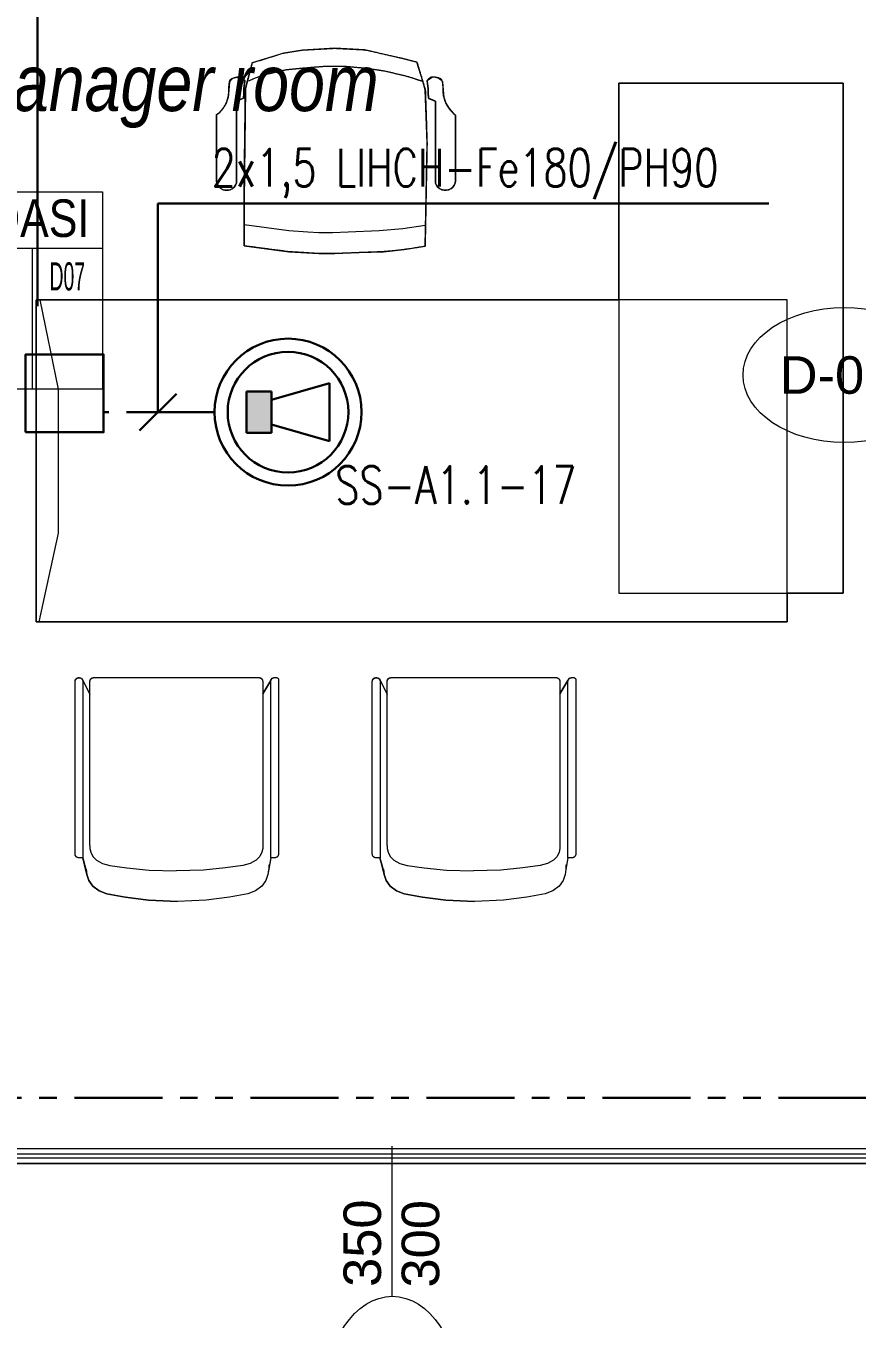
# Model space of a CAD drawing. Extents: x -1299 to 23780, y -3010 to 8106.
# Drawn here: x 3416.9 to 3638.3, y 2363.6 to 2708 of the extents above; entities that cross this region are included whole.
import ezdxf
from ezdxf.enums import TextEntityAlignment as Align

# ---------------------------------------------------------------- set-up
doc = ezdxf.new("R2010")
doc.units = 0
doc.header["$LTSCALE"] = 25
doc.header["$MEASUREMENT"] = 0
doc.linetypes.add('PHANTOM2', pattern=[1.25, 0.625, -0.125, 0.125, -0.125, 0.125, -0.125])
doc.layers.get('0').update_dxf_attribs({"color": 9, "lineweight": 9})
for name, color, linetype, lineweight in [('0 @ 1', 9, 'Continuous', 9), ('05', 9, 'Continuous', 9), ('06D', 9, 'Continuous', 9), ('10', 9, 'Continuous', 9), ('15', 9, 'Continuous', 9), ('21', 9, 'Continuous', 9), ('22', 8, 'Continuous', 9), ('35', 9, 'Continuous', 9), ('40', 9, 'Continuous', 9), ('40B', 9, 'Continuous', 9), ('E-3W ACİL ANONS İÇİN HOPARLÖR (GÖMME) (YANGINA DAYANIKLI)', 7, 'Continuous', 30), ('E-KABLO', 7, 'Continuous', 30), ('E-YANGIN', 7, 'Continuous', 30), ('E-YAZI', 7, 'Continuous', 30)]:
    doc.layers.add(name, color=color, linetype=linetype, lineweight=lineweight)
doc.styles.add('Arial', font='arial.ttf', dxfattribs={"height": 2.5})
doc.styles.add('ILGAZ', font='txttw.shx')
doc.styles.add('MuuM_TEXT-ITALIC', font='ARIALNI.TTF')
doc.styles.add('MuuM_TEXT-STANDART', font='ARIALN.TTF')
pattern_1 = [(225, (-604.72494, -2171.82614), (-0.0883883476, 0.0883883476), []), (135, (-604.72494, -2171.82614), (0.0883883476, 0.0883883476), [])]

# ---------------------------------------------------------------- blocks, each defined once
blk = doc.blocks.new('0_doorno')
blk.add_lwpolyline([(4.5, 0), (12.5, 0)])
blk.add_ellipse((-0.891, 0), major_axis=(-5.391, 0), ratio=0.666667)
at = {"style": 'Arial'}
blk.add_attdef('YUKSEKLIK', text='', height=2, dxfattribs=at).set_placement((5, 12.3), align=Align.TOP_LEFT)
blk.add_attdef('KAPINO', text='', height=2, dxfattribs=at).set_placement((0, 0), align=Align.MIDDLE)
blk.add_attdef('GENISLIK', text='', height=2, dxfattribs=at).set_placement((5, -3.789), align=Align.BOTTOM_LEFT)
blk = doc.blocks.new('Group-32-1')
for p, q in [((384804.5516, 69159.371), (384804.573, 69159.3356)), ((384804.5731, 69159.3699), (384804.573, 69159.3694)), ((384804.573, 69159.3694), (384804.573, 69159.3689)), ((384804.573, 69159.3689), (384804.573, 69158.9239)), ((384804.5732, 69159.3709), (384804.5731, 69159.3704)), ((384804.5731, 69159.3704), (384804.5731, 69159.3699)), ((384804.5733, 69159.3713), (384804.5732, 69159.3709)), ((384804.5735, 69159.3718), (384804.5733, 69159.3713)), ((384804.5736, 69159.3723), (384804.5735, 69159.3718)), ((384804.5738, 69159.3727), (384804.5736, 69159.3723)), ((384804.574, 69159.3732), (384804.5738, 69159.3727)), ((384804.5742, 69159.3736), (384804.574, 69159.3732)), ((384804.5745, 69159.374), (384804.5742, 69159.3736)), ((384804.5747, 69159.3745), (384804.5745, 69159.374)), ((384804.575, 69159.3749), (384804.5747, 69159.3745)), ((384804.5753, 69159.3752), (384804.575, 69159.3749)), ((384804.5756, 69159.3756), (384804.5753, 69159.3752)), ((384804.576, 69159.376), (384804.5756, 69159.3756)), ((384804.5763, 69159.3763), (384804.576, 69159.376)), ((384804.5767, 69159.3766), (384804.5763, 69159.3763)), ((384804.5771, 69159.3769), (384804.5767, 69159.3766)), ((384804.5775, 69159.3772), (384804.5771, 69159.3769)), ((384804.5779, 69159.3775), (384804.5775, 69159.3772)), ((384804.5783, 69159.3777), (384804.5779, 69159.3775)), ((384804.5788, 69159.3779), (384804.5783, 69159.3777)), ((384804.5792, 69159.3781), (384804.5788, 69159.3779)), ((384804.5797, 69159.3783), (384804.5792, 69159.3781)), ((384804.5801, 69159.3785), (384804.5797, 69159.3783)), ((384804.5806, 69159.3786), (384804.5801, 69159.3785)), ((384804.5811, 69159.3787), (384804.5806, 69159.3786)), ((384804.5816, 69159.3788), (384804.5811, 69159.3787)), ((384804.5821, 69159.3789), (384804.5816, 69159.3788)), ((384804.5825, 69159.3789), (384804.5821, 69159.3789)), ((384804.583, 69159.3789), (384804.5825, 69159.3789)), ((384805.023, 69159.3789), (384804.583, 69159.3789)), ((384805.0235, 69159.3789), (384805.023, 69159.3789)), ((384805.024, 69159.3789), (384805.0235, 69159.3789)), ((384805.0245, 69159.3788), (384805.024, 69159.3789)), ((384805.0249, 69159.3787), (384805.0245, 69159.3788)), ((384805.0254, 69159.3786), (384805.0249, 69159.3787)), ((384805.0259, 69159.3785), (384805.0254, 69159.3786)), ((384805.0264, 69159.3783), (384805.0259, 69159.3785)), ((384805.0268, 69159.3781), (384805.0264, 69159.3783)), ((384805.0273, 69159.3779), (384805.0268, 69159.3781)), ((384805.0277, 69159.3777), (384805.0273, 69159.3779)), ((384805.0281, 69159.3775), (384805.0277, 69159.3777)), ((384805.0285, 69159.3772), (384805.0281, 69159.3775)), ((384805.029, 69159.3769), (384805.0285, 69159.3772)), ((384805.0293, 69159.3766), (384805.029, 69159.3769)), ((384805.0297, 69159.3763), (384805.0293, 69159.3766)), ((384805.0301, 69159.376), (384805.0297, 69159.3763)), ((384805.0304, 69159.3756), (384805.0301, 69159.376)), ((384805.0307, 69159.3752), (384805.0304, 69159.3756)), ((384805.031, 69159.3749), (384805.0307, 69159.3752)), ((384805.0313, 69159.3745), (384805.031, 69159.3749)), ((384805.0316, 69159.374), (384805.0313, 69159.3745)), ((384805.0318, 69159.3736), (384805.0316, 69159.374)), ((384805.032, 69159.3732), (384805.0318, 69159.3736)), ((384805.0322, 69159.3727), (384805.032, 69159.3732)), ((384805.0324, 69159.3723), (384805.0322, 69159.3727)), ((384805.0326, 69159.3718), (384805.0324, 69159.3723)), ((384805.0327, 69159.3713), (384805.0326, 69159.3718)), ((384805.0328, 69159.3709), (384805.0327, 69159.3713)), ((384805.0329, 69159.3704), (384805.0328, 69159.3709)), ((384805.0329, 69159.3699), (384805.0329, 69159.3704)), ((384805.033, 69159.3694), (384805.0329, 69159.3699)), ((384805.0521, 69159.3725), (384805.033, 69159.3345)), ((384805.033, 69159.3689), (384805.033, 69159.3694)), ((384805.033, 69158.9322), (384805.033, 69159.3689)), ((384805.033, 69158.9322), (384805.033, 69158.9322)), ((384804.5516, 69158.8992), (384804.558, 69158.8616)), ((384805.0524, 69158.8992), (384805.0423, 69158.8616))]:
    blk.add_line(p, q)
at = {"flags": 128}
for points in [[(384804.5309, 69158.9092), (384804.5309, 69158.9087), (384804.531, 69158.9082), (384804.531, 69158.9077), (384804.5311, 69158.9072), (384804.5312, 69158.9068), (384804.5314, 69158.9063), (384804.5315, 69158.9058), (384804.5317, 69158.9054), (384804.5319, 69158.9049), (384804.5321, 69158.9045), (384804.5324, 69158.904), (384804.5326, 69158.9036), (384804.5329, 69158.9032), (384804.5332, 69158.9028), (384804.5335, 69158.9025), (384804.5339, 69158.9021), (384804.5342, 69158.9018), (384804.5346, 69158.9015), (384804.535, 69158.9012), (384804.5354, 69158.9009), (384804.5358, 69158.9006), (384804.5362, 69158.9004), (384804.5367, 69158.9001), (384804.5371, 69158.8999), (384804.5376, 69158.8998), (384804.538, 69158.8996), (384804.5385, 69158.8995), (384804.539, 69158.8994), (384804.5395, 69158.8993), (384804.54, 69158.8992), (384804.5404, 69158.8992), (384804.5409, 69158.8992), (384804.5516, 69158.8992), (384804.5516, 69159.3689), (384804.5516, 69159.3694), (384804.5516, 69159.3699), (384804.5515, 69159.3704), (384804.5515, 69159.3709), (384804.5513, 69159.3713), (384804.5512, 69159.3718), (384804.5511, 69159.3723), (384804.5509, 69159.3727), (384804.5507, 69159.3732), (384804.5505, 69159.3736), (384804.5502, 69159.374), (384804.55, 69159.3745), (384804.5497, 69159.3749), (384804.5494, 69159.3752), (384804.5491, 69159.3756), (384804.5487, 69159.376), (384804.5484, 69159.3763), (384804.548, 69159.3766), (384804.5476, 69159.3769), (384804.5472, 69159.3772), (384804.5468, 69159.3775), (384804.5464, 69159.3777), (384804.5459, 69159.3779), (384804.5455, 69159.3781), (384804.545, 69159.3783), (384804.5445, 69159.3785), (384804.5441, 69159.3786), (384804.5436, 69159.3787), (384804.5431, 69159.3788), (384804.5426, 69159.3789), (384804.5421, 69159.3789), (384804.5416, 69159.3789), (384804.5359, 69159.3789), (384804.5357, 69159.3789), (384804.5354, 69159.3789), (384804.5352, 69159.3788), (384804.535, 69159.3788), (384804.5347, 69159.3788), (384804.5345, 69159.3787), (384804.5343, 69159.3786), (384804.534, 69159.3785), (384804.5338, 69159.3784), (384804.5336, 69159.3783), (384804.5334, 69159.3782), (384804.5332, 69159.3781), (384804.533, 69159.3779), (384804.5328, 69159.3778), (384804.5326, 69159.3776), (384804.5324, 69159.3774), (384804.5322, 69159.3773), (384804.5321, 69159.3771), (384804.5319, 69159.3769), (384804.5318, 69159.3767), (384804.5316, 69159.3765), (384804.5315, 69159.3763), (384804.5314, 69159.376), (384804.5313, 69159.3758), (384804.5312, 69159.3756), (384804.5312, 69159.3754), (384804.5311, 69159.3751), (384804.531, 69159.3749), (384804.531, 69159.3746), (384804.531, 69159.3744), (384804.5309, 69159.3741), (384804.5309, 69159.3739), (384804.5309, 69158.9092)], [(384805.0521, 69158.8992), (384805.0628, 69158.8992), (384805.0633, 69158.8992), (384805.0638, 69158.8992), (384805.0642, 69158.8993), (384805.0647, 69158.8994), (384805.0652, 69158.8995), (384805.0657, 69158.8996), (384805.0661, 69158.8998), (384805.0666, 69158.8999), (384805.0671, 69158.9001), (384805.0675, 69158.9004), (384805.0679, 69158.9006), (384805.0683, 69158.9009), (384805.0687, 69158.9012), (384805.0691, 69158.9015), (384805.0695, 69158.9018), (384805.0698, 69158.9021), (384805.0702, 69158.9025), (384805.0705, 69158.9028), (384805.0708, 69158.9032), (384805.0711, 69158.9036), (384805.0714, 69158.904), (384805.0716, 69158.9045), (384805.0718, 69158.9049), (384805.072, 69158.9054), (384805.0722, 69158.9058), (384805.0723, 69158.9063), (384805.0725, 69158.9068), (384805.0726, 69158.9072), (384805.0727, 69158.9077), (384805.0727, 69158.9082), (384805.0728, 69158.9087), (384805.0728, 69158.9092), (384805.0728, 69159.3689), (384805.0728, 69159.3694), (384805.0727, 69159.3699), (384805.0727, 69159.3704), (384805.0726, 69159.3709), (384805.0725, 69159.3713), (384805.0723, 69159.3718), (384805.0722, 69159.3723), (384805.072, 69159.3727), (384805.0718, 69159.3732), (384805.0716, 69159.3736), (384805.0714, 69159.374), (384805.0711, 69159.3745), (384805.0708, 69159.3749), (384805.0705, 69159.3752), (384805.0702, 69159.3756), (384805.0698, 69159.376), (384805.0695, 69159.3763), (384805.0691, 69159.3766), (384805.0687, 69159.3769), (384805.0683, 69159.3772), (384805.0679, 69159.3775), (384805.0675, 69159.3777), (384805.0671, 69159.3779), (384805.0666, 69159.3781), (384805.0661, 69159.3783), (384805.0657, 69159.3785), (384805.0652, 69159.3786), (384805.0647, 69159.3787), (384805.0642, 69159.3788), (384805.0638, 69159.3789), (384805.0633, 69159.3789), (384805.0628, 69159.3789), (384805.0621, 69159.3789), (384805.0616, 69159.3789), (384805.0611, 69159.3789), (384805.0606, 69159.3788), (384805.0601, 69159.3787), (384805.0596, 69159.3786), (384805.0592, 69159.3785), (384805.0587, 69159.3783), (384805.0582, 69159.3781), (384805.0578, 69159.3779), (384805.0574, 69159.3777), (384805.0569, 69159.3775), (384805.0565, 69159.3772), (384805.0561, 69159.3769), (384805.0557, 69159.3766), (384805.0554, 69159.3763), (384805.055, 69159.376), (384805.0547, 69159.3756), (384805.0543, 69159.3752), (384805.054, 69159.3749), (384805.0538, 69159.3745), (384805.0535, 69159.374), (384805.0533, 69159.3736), (384805.053, 69159.3732), (384805.0528, 69159.3727), (384805.0527, 69159.3723), (384805.0525, 69159.3718), (384805.0524, 69159.3713), (384805.0523, 69159.3709), (384805.0522, 69159.3704), (384805.0521, 69159.3699), (384805.0521, 69159.3694), (384805.0521, 69159.3689), (384805.0521, 69158.8992)]]:
    blk.add_lwpolyline(points, close=True, dxfattribs=at)
for points in [[(384804.5309, 69158.9092, 0.414214), (384804.5409, 69158.8992), (384804.5516, 69158.8992), (384804.5516, 69159.3689, 0.414214), (384804.5416, 69159.3789), (384804.5359, 69159.3789, 0.414214), (384804.5309, 69159.3739)], [(384805.0521, 69158.8992), (384805.0628, 69158.8992, 0.414214), (384805.0728, 69158.9092), (384805.0728, 69159.3689, 0.414214), (384805.0628, 69159.3789), (384805.0621, 69159.3789, 0.414214), (384805.0521, 69159.3689)]]:
    blk.add_lwpolyline(points, format="xyb", close=True, dxfattribs=at)
blk.add_lwpolyline([(384805.033, 69158.9322), (384805.033, 69159.3689, 0.414214), (384805.023, 69159.3789), (384804.583, 69159.3789, 0.414214), (384804.573, 69159.3689), (384804.573, 69158.9239), (384804.5738, 69158.9202)], format="xyb", dxfattribs=at)
for points in [[(384804.573, 69158.9322), (384804.573, 69158.9239), (384804.5752, 69158.9142), (384804.5804, 69158.903), (384804.5903, 69158.8926), (384804.6064, 69158.8839), (384804.6258, 69158.8783), (384804.6716, 69158.8721), (384804.7307, 69158.8665), (384804.803, 69158.8644)], [(384805.033, 69158.9322), (384805.033, 69158.9239), (384805.0308, 69158.9142), (384805.0256, 69158.903), (384805.0157, 69158.8926), (384804.9996, 69158.8839), (384804.9803, 69158.8783), (384804.9344, 69158.8721), (384804.8753, 69158.8665), (384804.803, 69158.8644)], [(384804.5569, 69158.8806), (384804.5569, 69158.8686), (384804.5592, 69158.8546), (384804.5647, 69158.8386), (384804.5752, 69158.8236), (384804.5922, 69158.8111), (384804.6127, 69158.8031), (384804.6612, 69158.7941), (384804.7237, 69158.7861), (384804.8002, 69158.7831)], [(384805.0434, 69158.8658), (384805.0434, 69158.8686), (384805.0412, 69158.8546), (384805.0357, 69158.8386), (384805.0252, 69158.8236), (384805.0082, 69158.8111), (384804.9877, 69158.8031), (384804.9392, 69158.7941), (384804.8767, 69158.7861), (384804.8002, 69158.7831)]]:
    blk.add_lwpolyline(points, dxfattribs=at)
at = {"layer": '40'}
blk.add_lwpolyline([(384805.023, 69159.3789), (384804.583, 69159.3789, 0.414214), (384804.573, 69159.3689), (384804.573, 69159.3366), (384804.573, 69159.3356), (384804.5516, 69159.371), (384804.551, 69159.3725, 0.309775), (384804.5416, 69159.3789), (384804.5359, 69159.3789, 0.413784), (384804.5309, 69159.3739), (384804.5309, 69158.9092, 0.414214), (384804.5409, 69158.8992), (384804.5516, 69158.8992), (384804.5569, 69158.8686), (384804.5592, 69158.8546), (384804.5647, 69158.8386), (384804.5752, 69158.8236), (384804.5922, 69158.8111), (384804.6127, 69158.8031), (384804.6612, 69158.7941), (384804.7237, 69158.7861), (384804.8002, 69158.7831), (384804.8384, 69158.7846), (384804.8767, 69158.7861), (384804.9392, 69158.7941), (384804.9877, 69158.8031), (384805.0082, 69158.8111), (384805.0252, 69158.8236), (384805.0357, 69158.8386), (384805.0412, 69158.8546), (384805.0473, 69158.8804), (384805.0524, 69158.8992), (384805.0628, 69158.8992, 0.414214), (384805.0728, 69158.9092), (384805.0728, 69159.3689, 0.781144), (384805.0521, 69159.3725), (384805.033, 69159.3345), (384805.033, 69159.3689, 0.407263), (384805.0232, 69159.3789)], format="xyb", close=True, dxfattribs=at)
blk = doc.blocks.new('Group-258-1')
at = {"linetype": 'Continuous'}
for p, q in [((384800.0983, 69164.505), (384800.0936, 69164.5084)), ((384800.71, 69164.505), (384800.7146, 69164.5084)), ((384800.2257, 69164.3995), (384800.1668, 69164.4084)), ((384800.2892, 69164.3936), (384800.2257, 69164.3995)), ((384800.3717, 69164.3904), (384800.2892, 69164.3936)), ((384800.4137, 69164.389), (384800.3717, 69164.3904)), ((384800.4502, 69164.389), (384800.4137, 69164.389)), ((384800.4792, 69164.3908), (384800.4502, 69164.389)), ((384800.5299, 69164.394), (384800.4792, 69164.3908)), ((384800.5895, 69164.4019), (384800.5299, 69164.394)), ((384800.6491, 69164.4097), (384800.5895, 69164.4019))]:
    blk.add_line(p, q, dxfattribs=at)
at = {"linetype": 'Continuous', "flags": 128}
for points in [[(384800.0862, 69164.6997), (384800.0862, 69164.6409), (384800.0862, 69164.6409)], [(384800.722, 69164.6997), (384800.722, 69164.6409), (384800.722, 69164.6409)], [(384800.0862, 69164.6409), (384800.0862, 69164.5259), (384800.0862, 69164.6409)], [(384800.1395, 69164.5259), (384800.1395, 69164.6409), (384800.1395, 69164.6409)], [(384800.6687, 69164.5259), (384800.6687, 69164.6409), (384800.6687, 69164.6409)], [(384800.722, 69164.6409), (384800.722, 69164.5259), (384800.722, 69164.6409)], [(384800.0862, 69164.5259), (384800.0862, 69164.5259), (384800.087, 69164.52)], [(384800.0862, 69164.5259), (384800.087, 69164.52), (384800.087, 69164.52)], [(384800.087, 69164.52), (384800.087, 69164.52), (384800.0892, 69164.5143)], [(384800.087, 69164.52), (384800.0892, 69164.5143), (384800.0892, 69164.5143)], [(384800.1365, 69164.5143), (384800.1365, 69164.5143), (384800.1387, 69164.52)], [(384800.1365, 69164.5143), (384800.1387, 69164.52), (384800.1387, 69164.52)], [(384800.1387, 69164.52), (384800.1387, 69164.52), (384800.1395, 69164.5259)], [(384800.1387, 69164.52), (384800.1395, 69164.5259), (384800.1395, 69164.5259)], [(384800.6695, 69164.52), (384800.6695, 69164.52), (384800.6687, 69164.5259)], [(384800.6695, 69164.52), (384800.6687, 69164.5259), (384800.6687, 69164.5259)], [(384800.6718, 69164.5143), (384800.6718, 69164.5143), (384800.6695, 69164.52)], [(384800.6718, 69164.5143), (384800.6695, 69164.52), (384800.6695, 69164.52)], [(384800.7213, 69164.52), (384800.7213, 69164.52), (384800.719, 69164.5143)], [(384800.7213, 69164.52), (384800.719, 69164.5143), (384800.719, 69164.5143)], [(384800.722, 69164.5259), (384800.722, 69164.5259), (384800.7213, 69164.52)], [(384800.722, 69164.5259), (384800.7213, 69164.52), (384800.7213, 69164.52)], [(384800.0892, 69164.5143), (384800.0892, 69164.5143), (384800.0929, 69164.5094)], [(384800.0892, 69164.5143), (384800.0936, 69164.5084), (384800.0929, 69164.5094)], [(384800.0977, 69164.5054), (384800.0977, 69164.5054), (384800.1034, 69164.5026)], [(384800.0977, 69164.5054), (384800.1034, 69164.5026), (384800.1034, 69164.5026)], [(384800.1034, 69164.5026), (384800.1034, 69164.5026), (384800.1096, 69164.5011)], [(384800.1034, 69164.5026), (384800.1096, 69164.5011), (384800.1096, 69164.5011)], [(384800.1096, 69164.5011), (384800.1096, 69164.5011), (384800.1161, 69164.5011)], [(384800.1096, 69164.5011), (384800.1161, 69164.5011), (384800.1161, 69164.5011)], [(384800.1161, 69164.5011), (384800.1161, 69164.5011), (384800.1223, 69164.5026)], [(384800.1161, 69164.5011), (384800.1223, 69164.5026), (384800.1223, 69164.5026)], [(384800.1223, 69164.5026), (384800.1223, 69164.5026), (384800.128, 69164.5054)], [(384800.1223, 69164.5026), (384800.128, 69164.5054), (384800.128, 69164.5054)], [(384800.128, 69164.5054), (384800.128, 69164.5054), (384800.1328, 69164.5094)], [(384800.128, 69164.5054), (384800.1328, 69164.5094), (384800.1328, 69164.5094)], [(384800.1328, 69164.5094), (384800.1328, 69164.5094), (384800.1365, 69164.5143)], [(384800.1328, 69164.5094), (384800.1365, 69164.5143), (384800.1365, 69164.5143)], [(384800.6754, 69164.5094), (384800.6754, 69164.5094), (384800.6718, 69164.5143)], [(384800.6754, 69164.5094), (384800.6718, 69164.5143), (384800.6718, 69164.5143)], [(384800.6802, 69164.5054), (384800.6802, 69164.5054), (384800.6754, 69164.5094)], [(384800.6802, 69164.5054), (384800.6754, 69164.5094), (384800.6754, 69164.5094)], [(384800.6859, 69164.5026), (384800.6859, 69164.5026), (384800.6802, 69164.5054)], [(384800.6859, 69164.5026), (384800.6802, 69164.5054), (384800.6802, 69164.5054)], [(384800.6922, 69164.5011), (384800.6922, 69164.5011), (384800.6859, 69164.5026)], [(384800.6922, 69164.5011), (384800.6859, 69164.5026), (384800.6859, 69164.5026)], [(384800.6986, 69164.5011), (384800.6986, 69164.5011), (384800.6922, 69164.5011)], [(384800.6986, 69164.5011), (384800.6922, 69164.5011), (384800.6922, 69164.5011)], [(384800.7048, 69164.5026), (384800.7048, 69164.5026), (384800.6986, 69164.5011)], [(384800.7048, 69164.5026), (384800.6986, 69164.5011), (384800.6986, 69164.5011)], [(384800.7105, 69164.5054), (384800.7105, 69164.5054), (384800.7048, 69164.5026)], [(384800.7105, 69164.5054), (384800.7048, 69164.5026), (384800.7048, 69164.5026)], [(384800.719, 69164.5143), (384800.7146, 69164.5084), (384800.7153, 69164.5094)], [(384800.719, 69164.5143), (384800.719, 69164.5143), (384800.7153, 69164.5094)]]:
    blk.add_lwpolyline(points, close=True, dxfattribs=at)
at = {"linetype": 'Continuous'}
for points in [[(384800.3272, 69164.8751), (384800.2792, 69164.8644), (384800.2312, 69164.8536)], [(384800.4074, 69164.8792), (384800.3673, 69164.8772), (384800.3272, 69164.8751)], [(384800.4932, 69164.8746), (384800.4503, 69164.8769), (384800.4074, 69164.8792)], [(384800.5432, 69164.8666), (384800.5182, 69164.8706), (384800.4932, 69164.8746)], [(384800.6271, 69164.8405), (384800.5851, 69164.8535), (384800.5432, 69164.8666)], [(384800.1886, 69164.8426), (384800.1775, 69164.8055), (384800.1663, 69164.7685)], [(384800.2312, 69164.8536), (384800.2099, 69164.8481), (384800.1886, 69164.8426)], [(384800.3252, 69164.8264), (384800.2999, 69164.8227), (384800.2746, 69164.8191)], [(384800.3841, 69164.8318), (384800.3546, 69164.8291), (384800.3252, 69164.8264)], [(384800.4307, 69164.8318), (384800.4074, 69164.8318), (384800.3841, 69164.8318)], [(384800.4872, 69164.8271), (384800.4589, 69164.8295), (384800.4307, 69164.8318)], [(384800.5356, 69164.8225), (384800.5114, 69164.8248), (384800.4872, 69164.8271)], [(384800.6454, 69164.7717), (384800.6363, 69164.8061), (384800.6271, 69164.8405)], [(384800.1182, 69164.7571), (384800.1184, 69164.788), (384800.1261, 69164.8013), (384800.1481, 69164.8026)], [(384800.1481, 69164.8026), (384800.1523, 69164.8031), (384800.1616, 69164.7937)], [(384800.1616, 69164.7937), (384800.1601, 69164.7826), (384800.1585, 69164.7715)], [(384800.2113, 69164.8039), (384800.1911, 69164.7972), (384800.1708, 69164.7905)], [(384800.2746, 69164.8191), (384800.2429, 69164.8115), (384800.2113, 69164.8039)], [(384800.5919, 69164.8096), (384800.5638, 69164.8161), (384800.5356, 69164.8225)], [(384800.637, 69164.7924), (384800.6046, 69164.8075), (384800.5919, 69164.8096)], [(384800.6601, 69164.8026), (384800.656, 69164.8031), (384800.6466, 69164.7937)], [(384800.6466, 69164.7937), (384800.6482, 69164.7826), (384800.6497, 69164.7715)], [(384800.69, 69164.7571), (384800.6898, 69164.788), (384800.6822, 69164.8013), (384800.6601, 69164.8026)], [(384800.0854, 69164.7011), (384800.1126, 69164.7212), (384800.1182, 69164.7571)], [(384800.1585, 69164.7715), (384800.1583, 69164.7588), (384800.158, 69164.7461)], [(384800.1663, 69164.7685), (384800.1639, 69164.6975), (384800.1616, 69164.6266)], [(384800.6491, 69164.4746), (384800.6472, 69164.6232), (384800.6454, 69164.7717)], [(384800.6497, 69164.7715), (384800.65, 69164.7588), (384800.6502, 69164.7461)], [(384800.7229, 69164.7011), (384800.6957, 69164.7212), (384800.69, 69164.7571)], [(384800.158, 69164.7461), (384800.1488, 69164.7423), (384800.1395, 69164.7385)], [(384800.1395, 69164.7385), (384800.1395, 69164.6897), (384800.1395, 69164.6409)], [(384800.6502, 69164.7461), (384800.6595, 69164.7423), (384800.6687, 69164.7385)], [(384800.6687, 69164.7385), (384800.6687, 69164.6897), (384800.6687, 69164.6409)], [(384800.1616, 69164.6266), (384800.1642, 69164.4892), (384800.1668, 69164.3518)], [(384800.6491, 69164.3531), (384800.6491, 69164.4138), (384800.6491, 69164.4746)], [(384800.1668, 69164.3518), (384800.2302, 69164.3409), (384800.278, 69164.3374)], [(384800.5299, 69164.3374), (384800.5895, 69164.3452), (384800.6491, 69164.3531)], [(384800.278, 69164.3374), (384800.3427, 69164.3349), (384800.4074, 69164.3324)], [(384800.4074, 69164.3324), (384800.4288, 69164.3324), (384800.4502, 69164.3324)], [(384800.4502, 69164.3324), (384800.4901, 69164.3349), (384800.5299, 69164.3374)]]:
    blk.add_open_spline(points, degree=2, dxfattribs=at)
at = {"layer": '40'}
blk.add_lwpolyline([(384800.6491, 69164.3531), (384800.5895, 69164.3452), (384800.5299, 69164.3374), (384800.4502, 69164.3324), (384800.4074, 69164.3324), (384800.3427, 69164.3349), (384800.278, 69164.3374), (384800.2222, 69164.3433), (384800.1668, 69164.3518), (384800.1642, 69164.4892), (384800.1616, 69164.6266), (384800.1639, 69164.6975), (384800.1663, 69164.7685), (384800.1732, 69164.7913), (384800.1886, 69164.8426), (384800.3272, 69164.8751), (384800.4074, 69164.8792), (384800.4932, 69164.8746), (384800.5432, 69164.8666), (384800.6271, 69164.8405), (384800.6454, 69164.7717), (384800.6472, 69164.6232), (384800.6491, 69164.4746), (384800.6491, 69164.4097)], close=True, dxfattribs=at)
for points in [[(384800.1395, 69164.7385), (384800.158, 69164.7461), (384800.1583, 69164.7588), (384800.1585, 69164.7715), (384800.1616, 69164.7937), (384800.1481, 69164.8026, 0.293897), (384800.1206, 69164.7899), (384800.1182, 69164.7571, -0.205), (384800.0854, 69164.7011), (384800.0862, 69164.6997), (384800.0862, 69164.5259, 0.937941), (384800.1395, 69164.5259)], [(384800.6687, 69164.7385), (384800.6502, 69164.7461), (384800.65, 69164.7588), (384800.6497, 69164.7715), (384800.6466, 69164.7937), (384800.6601, 69164.8026, -0.293897), (384800.6877, 69164.7899), (384800.69, 69164.7571, 0.205), (384800.7229, 69164.7011), (384800.722, 69164.6997), (384800.722, 69164.5259, -0.937941), (384800.6687, 69164.5259)]]:
    blk.add_lwpolyline(points, format="xyb", close=True, dxfattribs=at)
blk = doc.blocks.new('Group-8-1')
for p, q in [((384791.7973, 69160.1985), (384791.7973, 69159.4172)), ((384791.7973, 69159.4172), (384792.2453, 69159.4172))]:
    blk.add_line(p, q)
blk.add_lwpolyline([(384792.395, 69160.776), (384792.395, 69159.4172), (384792.2453, 69159.4172), (384792.2453, 69159.3415), (384790.2453, 69159.3415), (384790.2453, 69160.1981), (384791.7973, 69160.1985), (384791.7973, 69160.776)], close=True)
at = {"flags": 128}
for points in [[(384792.2453, 69159.4172), (384792.395, 69159.4172), (384792.395, 69160.776), (384791.7973, 69160.776), (384791.7973, 69160.1985)], [(384790.2457, 69160.1985), (384790.2547, 69160.1985), (384790.3041, 69159.9608), (384790.3041, 69159.5776), (384790.2526, 69159.3415), (384790.2453, 69159.3415), (384790.2453, 69160.1981)]]:
    blk.add_lwpolyline(points, dxfattribs=at)
for points in [[(384792.2453, 69160.1985), (384790.2453, 69160.1985), (384790.2453, 69159.3415), (384792.2453, 69159.3415), (384792.2453, 69160.1985)], [(384792.2453, 69160.1985), (384790.2453, 69160.1985), (384790.2453, 69159.3415), (384792.2453, 69159.3415)]]:
    blk.add_lwpolyline(points, close=True, dxfattribs=at)
blk = doc.blocks.new('Group-19-11')
at = {"color": 7, "extrusion": (0, 0, -1), "zscale": -1}
for name, p in [('Group-258-1', (-384801.2026, -69165.6592)), ('Group-32-1', (-384805.1762, -69161.835)), ('Group-32-1', (-384805.968, -69161.835))]:
    blk.add_blockref(name, p, dxfattribs=at)
blk.add_blockref('Group-8-1', (-384790.2453, -69161.6485))
blk = doc.blocks.new('0_roomno2')
blk.add_lwpolyline([(19.375, -10.5), (0, -10.5), (0, 0), (19.375, 0)], close=True)
for points in [[(0, -3), (19.375, -3)], [(8.125, -3), (8.125, -10.5)], [(11.875, -3), (11.875, -10.5)], [(15.625, -3), (15.625, -10.5)], [(0, -6.75), (8.125, -6.75)]]:
    blk.add_lwpolyline(points)
at = {"style": 'MuuM_TEXT-STANDART', "width": 0.6}
blk.add_text('H:', height=1.5, dxfattribs=at).set_placement((0.35, -8.608), align=Align.MIDDLE_LEFT)
at = {"style": 'Arial'}
blk.add_attdef('ODANO', (0, 1.17), '', height=2, dxfattribs=at)
blk.add_attdef('MEKANADI', text='', height=2, dxfattribs=at).set_placement((0.35, -3), align=Align.BOTTOM_LEFT)
at = {"style": 'MuuM_TEXT-STANDART', "width": 0.6}
for tag, p in [('M2', (0.35, -4.875)), ('TEMIZTAVANYUKSEKLIGI', (1.8, -8.608))]:
    blk.add_attdef(tag, text='', height=1.5, dxfattribs=at).set_placement(p, align=Align.MIDDLE_LEFT)
for tag, p in [('YER01', (10, -4.5)), ('TAVAN01', (13.75, -4.5)), ('DUVAR01', (17.5, -4.5)), ('YER02', (10, -6.75)), ('TAVAN02', (13.75, -6.75)), ('DUVAR02', (17.5, -6.75)), ('YER03', (10, -9)), ('TAVAN03', (13.75, -9)), ('DUVAR03', (17.5, -9))]:
    blk.add_attdef(tag, text='', height=1.5, dxfattribs=at).set_placement(p, align=Align.MIDDLE_CENTER)
blk = doc.blocks.new('p-strahle-alüminyumdoğramaprofili')
at = {"layer": '10'}
h = blk.add_hatch(dxfattribs=at)
h.set_pattern_fill('NET', color=256, angle=315, style=0)
h.set_pattern_definition(pattern_1)
h.paths.add_polyline_path([(-4.62, 2.65), (-4.68, 2.65), (-4.72, 2.75), (-4.72, 2.8), (-4.69, 2.8), (-4.69, 2.92), (-4.98, 2.92), (-4.98, 2.8), (-4.95, 2.8), (-4.99, 2.65), (-5.08, 2.66), (-5.25, 2.28), (-5.14, 2.28), (-5.14, 2.33), (-4.98, 2.52, 0.2599), (-4.9, 2.28), (-4.66, 2.28, 0.382682)])
h.paths.add_polyline_path([(-4.86, 2.52), (-4.67, 2.52, -2.16717)], flags=16)
h = blk.add_hatch(dxfattribs=at)
h.set_pattern_fill('NET', color=256, angle=315, style=0)
h.set_pattern_definition(pattern_1)
h.paths.add_polyline_path([(-4.62, 0.88), (-4.68, 0.88), (-4.72, 0.77), (-4.72, 0.73), (-4.69, 0.73), (-4.69, 0.6), (-4.98, 0.6), (-4.98, 0.73), (-4.95, 0.73), (-4.99, 0.88), (-5.08, 0.87), (-5.25, 1.24), (-5.14, 1.24), (-5.14, 1.2), (-4.98, 1.01, -0.2599), (-4.9, 1.24), (-4.66, 1.24, -0.382682)])
h.paths.add_polyline_path([(-4.86, 1), (-4.67, 1, 2.16717)], flags=16)
h = blk.add_hatch(dxfattribs=at)
h.set_pattern_fill('NET', color=256, angle=315, style=0)
h.set_pattern_definition([(225, (-608.45214, -2173.53612), (-0.0883883476, 0.0883883476), []), (135, (-608.45214, -2173.53612), (0.0883883476, 0.0883883476), [])])
h.paths.add_polyline_path([(-3.45, 2.28), (-3.45, 2.57), (-4.49, 2.57), (-4.49, 2.28)])
h = blk.add_hatch(dxfattribs=at)
h.set_pattern_fill('NET', color=256, angle=315, style=0)
h.set_pattern_definition([(225, (-608.45214, -2180.04526), (-0.0883883476, 0.0883883476), []), (135, (-608.45214, -2180.04526), (0.0883883476, 0.0883883476), [])])
h.paths.add_polyline_path([(-3.45, 0.93), (-3.45, 1.24), (-4.49, 1.24), (-4.49, 0.93)])
h = blk.add_hatch(dxfattribs=at)
h.set_pattern_fill('NET', color=256, angle=315, style=0)
h.set_pattern_definition([(225, (-629.50454, -2177.58922), (-0.0883883476, 0.0883883476), []), (135, (-629.50454, -2177.58922), (0.0883883476, 0.0883883476), [])])
h.paths.add_polyline_path([(0, 0.68), (0, 1.75), (-0.18, 1.75), (-0.18, 0.68)])
for points in [[(-4.92, 3.6), (-4.92, 3.16), (-4.61, 3.16), (-4.61, 2.87), (-4.52, 2.87), (-4.62, 2.65), (-4.68, 2.65), (-4.72, 2.75), (-4.72, 2.8), (-4.69, 2.8), (-4.69, 3.05), (-4.98, 3.05), (-4.98, 2.8), (-4.95, 2.8), (-4.99, 2.65), (-5.08, 2.66), (-5.07, 3.76), (-0.11, 3.76)], [(-5.08, 2.66), (-5.25, 2.28)], [(-5.09, 0.88), (-5.25, 1.24)], [(-4.98, 2.52), (-5.14, 2.33), (-5.14, 2.28)], [(-4.98, 1.01), (-5.14, 1.2), (-5.14, 1.24)], [(-4.69, 2.92), (-4.98, 2.92)], [(-4.71, 0.6), (-4.98, 0.6)], [(-2.83, 0.2), (-2.67, 0.2), (-2.67, -0.04), (-4.87, -0.04), (-4.87, 0.19), (-4.57, 0.19), (-4.57, 0.73), (-2.67, 0.73)], [(-4.52, 2.87), (-4.49, 2.87), (-4.49, 2.26)], [(-4.49, 0.93), (-4.49, 0.93), (-4.49, 1.26)], [(-3.45, 2.26), (-3.45, 2.57)], [(-3.45, 1.26), (-3.45, 0.93)], [(-2.08, 0.93), (-2.08, 2.57)], [(-0.18, 0.68), (0, 0.68), (0, 1.75)], [(-0.18, 1.75), (0, 1.75)]]:
    blk.add_lwpolyline(points, dxfattribs=at)
for points in [[(-0.57, 3.26), (-0.57, 3.62), (-4.89, 3.62), (-4.89, 3.65, 0.561743), (-4.97, 3.66, 0.595966), (-4.92, 3.6, -2.204878)], [(-4.61, 2.87), (-4.49, 3.45, -0.833203), (-4.18, 3.44, -0.447088)], [(-4.18, 3.44), (-4.18, 2.99, 0.414214), (-4.07, 2.89), (-0.82, 2.89), (-0.82, 3.62)], [(-0.11, 3.76), (-0.11, 3.62), (-0.45, 3.62), (-0.45, 3.14, -1), (-0.66, 3.14)], [(-4.67, 2.52), (-4.86, 2.52, 1)], [(-4.67, 1), (-4.86, 1, -1)], [(-4.49, 2.57), (-1.23, 2.57, -0.414214), (-0.9, 2.25), (-0.9, 1.22)], [(-2.67, 0.73), (-2.67, 0.32), (-2.83, 0.32, 1), (-2.83, 0.2, -1)], [(-0.66, 3.14, -0.305404), (-0.57, 3.26, -5.773092)]]:
    blk.add_lwpolyline(points, format="xyb", dxfattribs=at)
for points in [[(-0.18, 2.74), (-0.18, 2.21), (0, 2.21), (0, 2.08), (-0.18, 2.08), (-0.18, 0.43), (0, 0.43), (0, 0), (-0.12, 0), (-0.12, -0.24), (-5.09, -0.24), (-5.09, 0.88), (-4.98, 0.88), (-4.94, 0.7), (-4.99, 0.7), (-4.99, 0.33), (-4.71, 0.33), (-4.71, 0.88), (-4.56, 0.88), (-4.52, 0.93), (-1.28, 0.93), (-1.2, 1.22), (-0.9, 1.22), (-0.9, 0.62), (-0.58, 0.62), (-0.58, 2.74)], [(-2.03, 0.78), (-1.35, 0.78), (-1.35, 0.08), (-1.28, 0.04), (-1.28, -0.04), (-2.09, -0.04), (-2.09, 0.1), (-2.03, 0.15)]]:
    blk.add_lwpolyline(points, close=True, dxfattribs=at)
for centre, radius, start, end in [((-4.73, 2.47), 0.253, 168.6676, 234.1258), ((-4.73, 1.06), 0.253, 125.8742, 191.3324), ((-4.77, 2.44), 0.125, 139.5402, 40.4598), ((-4.77, 1.08), 0.125, 319.5402, 220.4598), ((-4.84, 2.48), 0.273, 305.9738, 36.4289), ((-4.84, 1.04), 0.273, 323.5711, 54.0262)]:
    blk.add_arc(centre, radius, start, end, dxfattribs=at)
blk = doc.blocks.new('*U372')
at = {"layer": '06D'}
for points in [[(4.95, 4), (331, 4)], [(4.95, 0), (330.99, 0)]]:
    blk.add_lwpolyline(points, dxfattribs=at)
at = {"layer": '15'}
for points in [[(1.96, 2.5), (333.99, 2.5)], [(333.99, 1.5), (1.96, 1.5)]]:
    blk.add_lwpolyline(points, dxfattribs=at)
at = {"layer": '0 @ 1', "linetype": 'Continuous', "xscale": -1}
blk.add_blockref('p-strahle-alüminyumdoğramaprofili', (-0.12, 0.24), dxfattribs=at)
at = {"layer": '0 @ 1', "linetype": 'Continuous'}
blk.add_blockref('p-strahle-alüminyumdoğramaprofili', (336.07, 0.24), dxfattribs=at)
blk = doc.blocks.new('p-zemin kat')
at = {"layer": '40'}
blk.add_lwpolyline([(3980.5, 2405), (3364.5, 2405), (3364.5, 2447), (3280.5, 2447), (3280.5, 2743), (3364.5, 2743), (3364.5, 2803), (3980.5, 2803)], close=True, dxfattribs=at)
at = {"layer": '40B'}
blk.add_lwpolyline([(1935.27, 740.05, -0.306949), (4278.59, 2070.68, 0.001238), (4287.87, 2185.72, -0.024009), (4527.5, 2155.06), (4532.5, 2153.27), (4532.5, 2372.5), (4200, 2372.5), (3990, 2372.5), (3990, 2405), (3287.33, 2405), (3287.33, 2825), (2222.5, 2825)], format="xyb", dxfattribs=at)
blk.add_lwpolyline([(3697.5, 2405), (3697.5, 2825), (3287.33, 2825), (3287.33, 2405)], close=True, dxfattribs=at)
at = {"linetype": 'Continuous', "xscale": -1, "rotation": 180}
blk.add_blockref('*U372', (3364.51, 2409), dxfattribs=at)
at = {"layer": '21'}
ref = blk.add_blockref('0_roomno2', (3340.44, 2663.76), dxfattribs=dict(at, xscale=5, yscale=5, zscale=5))
ref.add_attrib('ODANO', 'AUDI-ZK-14', dxfattribs={"layer": '0', "height": 10, "style": 'MuuM_TEXT-STANDART'}).set_placement((3340.44, 2663.76), align=Align.BOTTOM_LEFT)
ref.add_attrib('MEKANADI', 'SER.MÜD.ODASI', dxfattribs={"layer": '0', "height": 10, "style": 'MuuM_TEXT-STANDART'}).set_placement((3342.19, 2648.76), align=Align.BOTTOM_LEFT)
ref.add_attrib('M2', '17.23m2', dxfattribs={"layer": '0', "height": 7.5, "style": 'MuuM_TEXT-STANDART', "width": 0.6}).set_placement((3342.19, 2639.38), align=Align.MIDDLE_LEFT)
ref.add_attrib('TEMIZTAVANYUKSEKLIGI', '3.00 M', dxfattribs={"layer": '0', "height": 7.5, "style": 'MuuM_TEXT-STANDART', "width": 0.6}).set_placement((3349.44, 2620.72), align=Align.MIDDLE_LEFT)
ref.add_attrib('YER01', 'Y23', dxfattribs={"layer": '0', "height": 7.5, "style": 'MuuM_TEXT-STANDART', "width": 0.6}).set_placement((3390.44, 2641.26), align=Align.MIDDLE_CENTER)
ref.add_attrib('TAVAN01', 'T04', dxfattribs={"layer": '0', "height": 7.5, "style": 'MuuM_TEXT-STANDART', "width": 0.6}).set_placement((3409.19, 2641.26), align=Align.MIDDLE_CENTER)
ref.add_attrib('DUVAR01', 'D07', dxfattribs={"layer": '0', "height": 7.5, "style": 'MuuM_TEXT-STANDART', "width": 0.6}).set_placement((3427.94, 2641.26), align=Align.MIDDLE_CENTER)
ref.add_attrib('TAVAN02', 'T09', dxfattribs={"layer": '0', "height": 7.5, "style": 'MuuM_TEXT-STANDART', "width": 0.6}).set_placement((3409.19, 2630.01), align=Align.MIDDLE_CENTER)
at = {"layer": '40', "insert": (3425.4, 2690.52), "char_height": 15, "width": 335.6561, "attachment_point": 5, "style": 'MuuM_TEXT-ITALIC'}
blk.add_mtext('service manager room', dxfattribs=at)
blk = doc.blocks.new('100_3W ACİL ANONS İÇİN HOPARLÖR (GÖMME) (YANGINA DAYANIKLI)')
at = {"layer": 'E-3W ACİL ANONS İÇİN HOPARLÖR (GÖMME) (YANGINA DAYANIKLI)', "color": 4}
for p, q in [((-0.632, 0.474), (1.58, 1.106)), ((1.58, -1.106), (1.58, 1.106)), ((-1.58, -0.79), (-1.58, 0.79)), ((-1.58, 0.79), (-0.632, 0.79)), ((-0.632, 0.79), (-0.632, -0.79)), ((-0.632, -0.474), (1.58, -1.106)), ((-0.632, -0.79), (-1.58, -0.79))]:
    blk.add_line(p, q, dxfattribs=at)
at = {"layer": 'E-3W ACİL ANONS İÇİN HOPARLÖR (GÖMME) (YANGINA DAYANIKLI)', "color": 3}
for radius in [2.796, 2.296]:
    blk.add_circle((0, 0), radius, dxfattribs=at)
at = {"layer": 'E-3W ACİL ANONS İÇİN HOPARLÖR (GÖMME) (YANGINA DAYANIKLI)', "color": 4}
blk.add_solid([(-1.58, 0.79), (-0.632, 0.79), (-1.58, -0.79), (-0.632, -0.79)], dxfattribs=at)

msp = doc.modelspace()

# ---------------------------------------------------------------- linework, layer by layer
at = {"layer": '06D'}
msp.add_lwpolyline([(3369.46, 2409), (3717.54, 2409)], dxfattribs=at)
at = {"layer": '35'}
msp.add_lwpolyline([(3980.5, 2405), (3364.5, 2405)], dxfattribs=at)
at = {"layer": 'E-KABLO', "color": 3, "linetype": 'PHANTOM2', "ltscale": 10}
msp.add_line((3419.99, 2789.61), (3419.99, 2620.47), dxfattribs=at)
at = {"layer": 'E-KABLO', "color": 7}
msp.add_line((3456.99, 2610.02), (3447.17, 2600.2), dxfattribs=at)
at = {"layer": 'E-KABLO', "color": 5, "linetype": 'PHANTOM2', "ltscale": 1.5}
msp.add_line((3467.16, 2605.11), (3437.61, 2605.11), dxfattribs=at)
at = {"layer": 'E-KABLO', "color": 6, "linetype": 'PHANTOM2', "ltscale": 1.5}
msp.add_line((3781.4, 2422.5), (3372.16, 2422.5), dxfattribs=at)
at = {"layer": 'E-YANGIN'}
for p, q in [((3452.08, 2660.63), (3614.84, 2660.63)), ((3452.08, 2605.11), (3452.08, 2660.63))]:
    msp.add_line(p, q, dxfattribs=at)
at = {"layer": 'E-YAZI', "color": 3, "linetype": 'Continuous', "ltscale": 100}
msp.add_lwpolyline([(3416.84, 2599.75), (3437.61, 2599.75), (3437.61, 2620.47), (3416.84, 2620.47)], close=True, dxfattribs=at)

# ---------------------------------------------------------------- block references
at = {"layer": '05', "color": 7, "xscale": 100, "yscale": 100, "zscale": 100}
msp.add_blockref('Group-19-11', (3419.66, 2780.01), dxfattribs=at)
at = {"layer": '10'}
msp.add_blockref('p-zemin kat', (0, 0), dxfattribs=at)
at = {"layer": '22'}
ref = msp.add_blockref('0_doorno', (3639.33, 2615), dxfattribs=dict(at, xscale=5, yscale=5, zscale=5))
ref.add_attrib('KAPINO', 'D-03', dxfattribs={"layer": '0', "height": 10, "style": 'Arial'}).set_placement((3632.83, 2615), align=Align.MIDDLE)
ref.add_attrib('GENISLIK', '390', dxfattribs={"layer": '0', "height": 10, "style": 'Arial'}).set_placement((3664.33, 2615), align=Align.BOTTOM_LEFT)
ref.add_attrib('YUKSEKLIK', '300', dxfattribs={"layer": '0', "height": 10, "style": 'Arial'}).set_placement((3664.16, 2612.5), align=Align.TOP_LEFT)
ref = msp.add_blockref('0_doorno', (3514.5, 2347.15), dxfattribs=dict(at, xscale=5, yscale=5, zscale=5, rotation=90))
ref.add_attrib('KAPINO', 'D-03', dxfattribs={"layer": '0', "height": 10, "rotation": 90, "style": 'Arial'}).set_placement((3514.5, 2340.64), align=Align.MIDDLE)
ref.add_attrib('GENISLIK', '350', dxfattribs={"layer": '0', "height": 10, "rotation": 90, "style": 'Arial'}).set_placement((3514.5, 2372.15), align=Align.BOTTOM_LEFT)
ref.add_attrib('YUKSEKLIK', '300', dxfattribs={"layer": '0', "height": 10, "rotation": 90, "style": 'Arial'}).set_placement((3517, 2371.98), align=Align.TOP_LEFT)
at = {"layer": 'E-3W ACİL ANONS İÇİN HOPARLÖR (GÖMME) (YANGINA DAYANIKLI)', "xscale": 7, "yscale": 7, "zscale": 7}
msp.add_blockref('100_3W ACİL ANONS İÇİN HOPARLÖR (GÖMME) (YANGINA DAYANIKLI)', (3486.73, 2605.11), dxfattribs=at)

# ---------------------------------------------------------------- texts
at = {"layer": 'E-YAZI', "color": 3, "style": 'ILGAZ', "width": 0.75}
for s, p in [('2x1,5 LIHCH-Fe180/PH90', (3466.37, 2665.2)), ('SS-A1.1-17', (3499.31, 2580.71))]:
    msp.add_text(s, height=10, dxfattribs=at).set_placement(p)

doc.saveas('drawing.dxf')
